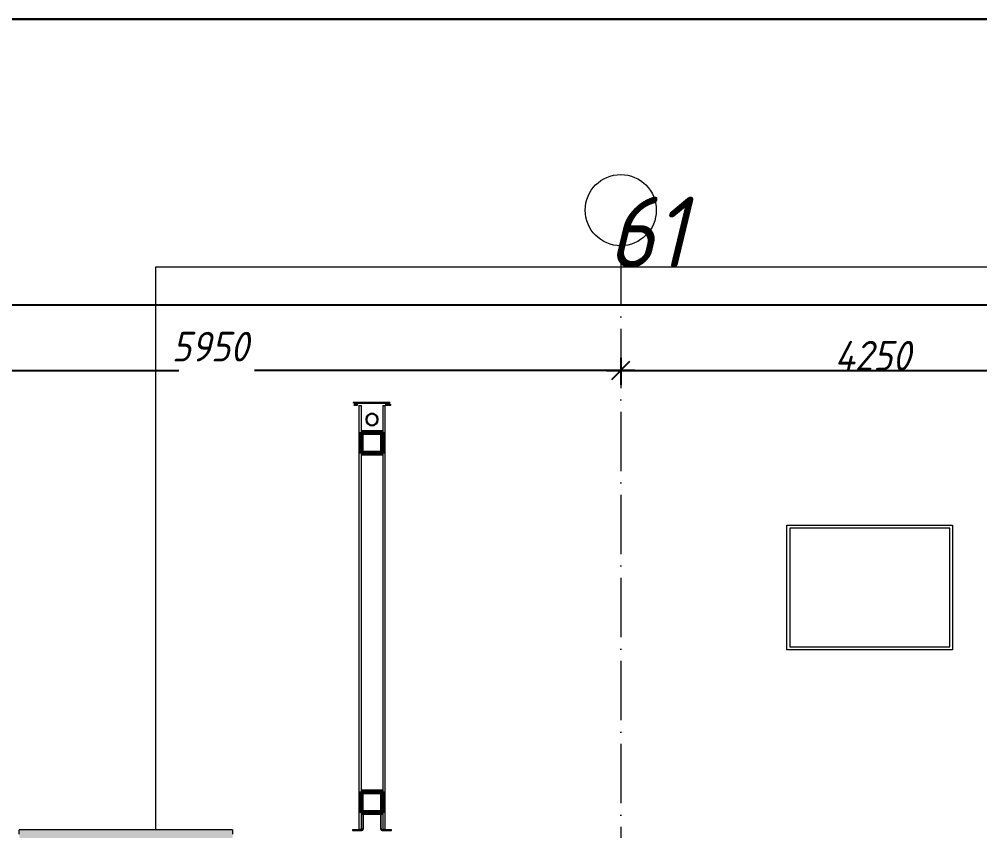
# Model space of a CAD drawing. Header units: millimetres. Extents: x -606178 to 312196, y -19338 to 632709.
# Drawn here: x -341806 to -333702, y 537754 to 544597 of the extents above; entities that cross this region are included whole.
import ezdxf

# ---------------------------------------------------------------- set-up
doc = ezdxf.new("R2010")
doc.units = ezdxf.units.MM
doc.linetypes.add('50_200_ШТРИХ_1Т_ш5_п1_п1_', pattern=[700, 500, -100, 0, -100])
for name, color, linetype, lineweight in [('A-____-____-DIMS', 7, 'Continuous', 9), ('A-FLOR-____-OTLN', 7, 'Continuous', 9), ('A-GENM-____-MCUT', 7, 'Continuous', 25), ('A-GENM-____-OTLN-1', 7, 'Continuous', 25), ('A-GLAZ-____-OTLN', 7, 'Continuous', 9), ('A-WALL-FNSH-MCUT-1', 7, 'Continuous', 9), ('S-BEAM-____-MCUT', 7, 'Continuous', 53), ('S-BEAM-____-OTLN', 7, 'Continuous', 9), ('S-GRID-____-IDEN', 7, 'Continuous', 9), ('S-GRID-____-OTLN-1', 7, '50_200_ШТРИХ_1Т_ш5_п1_п1_', 9), ('Текстовые примечания', 7, 'Continuous', 9)]:
    doc.layers.add(name, color=color, linetype=linetype, lineweight=lineweight)
doc.layers.add('A-GLAZ-____-OTLN-1', color=7, linetype='Continuous', lineweight=9, true_color=0xc0c0c0)
doc.styles.add('ISOCPEUR_I_9', font='isocpeui.ttf', dxfattribs={"width": 0.9, "height": 250})
doc.dimstyles.new('ISO-2_5_0_9К_БОЛЬШОЙ_ОСИ', dxfattribs={"dimscale": 304.8, "dimtxt": 248.995294, "dimasz": 0.492126, "dimexe": 0.393701, "dimexo": 0, "dimgap": 0, "dimtad": 1, "dimdec": 0, "dimzin": 0, "dimdsep": 46, "dimtxsty": 'ISOCPEUR_I_9', "dimblk1": 'OBLIQUE', "dimblk2": 'OBLIQUE', "dimsah": 1, "dimcen": 0.09, "dimdle": 0.393701, "dimazin": 0, "dimtfac": 1, "dimtdec": 4, "dimtix": 1, "dimtmove": 0, "dimatfit": 3, "dimfxl": 1, "dimtvp": 1, "dimtolj": 1, "dimtzin": 0, "dimarcsym": 2})
doc.dimstyles.new('ISO-2_5_0_9К_БОЛЬШОЙ_ОСИ_2', dxfattribs={"dimscale": 304.8, "dimtxt": 248.995294, "dimasz": 0.492126, "dimexe": 0.393701, "dimexo": 0, "dimgap": 0, "dimtad": 1, "dimdec": 0, "dimzin": 0, "dimdsep": 46, "dimtxsty": 'ISOCPEUR_I_9', "dimblk1": 'OBLIQUE', "dimblk2": 'OBLIQUE', "dimsah": 1, "dimcen": 0.09, "dimdle": 0.393701, "dimazin": 0, "dimtfac": 1, "dimtdec": 4, "dimtix": 1, "dimtmove": 2, "dimatfit": 3, "dimfxl": 1, "dimtvp": 1, "dimtolj": 1, "dimtzin": 0, "dimarcsym": 2})

# ---------------------------------------------------------------- blocks, each defined once
blk = doc.blocks.new('Водосточная труба3 - Водосточная труба-27570315-АР1_План отверстий 1 этажа в осях 1-64_Ю-ЯЯ')
at = {"layer": 'A-GENM-____-MCUT'}
for radius, start, end in [(50, 90, 270), (48, 90, 270), (50, 270, 90), (48, 270, 90)]:
    blk.add_arc((87001.3, 89427), radius, start, end, dxfattribs=at)
blk = doc.blocks.new('Каркас несущий 3 - Каркас несущий 1-27570357-АР1_План отверстий 1 этажа в осях 1-64_Ю-ЯЯ')
at = {"layer": 'S-BEAM-____-MCUT'}
for p, q in [((86910.3, 89322), (86910.3, 89142)), ((87090.3, 89322), (86910.3, 89322)), ((86916.3, 89316), (87084.3, 89316)), ((86916.3, 89148), (86916.3, 89316)), ((87084.3, 89316), (87084.3, 89148)), ((87090.3, 89142), (87090.3, 89322)), ((87084.3, 89148), (86916.3, 89148)), ((86910.3, 89142), (87090.3, 89142)), ((86910.3, 86292), (86910.3, 86112)), ((87090.3, 86292), (86910.3, 86292)), ((86916.3, 86286), (87084.3, 86286)), ((86916.3, 86118), (86916.3, 86286)), ((87084.3, 86286), (87084.3, 86118)), ((87090.3, 86112), (87090.3, 86292)), ((86910.3, 86112), (87090.3, 86112)), ((87084.3, 86118), (86916.3, 86118))]:
    blk.add_line(p, q, dxfattribs=at)
blk = doc.blocks.new('Каркас несущий 6 - Каркас несущий 2-27571040-АР1_План отверстий 1 этажа в осях 1-64_Ю-ЯЯ')
at = {"layer": 'S-BEAM-____-OTLN'}
for p, q in [((86891.3, 89546.9), (86891.3, 85971)), ((86891.3, 89546.9), (86892.3, 89546.9)), ((86892.3, 89546.9), (86910.3, 89546.9)), ((86910.3, 89546.9), (86911.3, 89546.9)), ((86911.3, 89322), (86911.3, 89546.9)), ((87091.3, 89546.9), (87091.3, 85971)), ((87091.3, 89546.9), (87092.3, 89546.9)), ((87092.3, 89546.9), (87110.3, 89546.9)), ((87110.3, 89546.9), (87111.3, 89546.9)), ((87111.3, 85971), (87111.3, 89546.9)), ((86911.3, 86292), (86911.3, 89142.1)), ((86911.3, 85971), (86911.3, 86112)), ((86892.3, 85971), (86891.3, 85971)), ((86910.3, 85971), (86892.3, 85971)), ((86911.3, 85971), (86910.3, 85971)), ((87092.3, 85971), (87091.3, 85971)), ((87110.3, 85971), (87092.3, 85971)), ((87111.3, 85971), (87110.3, 85971))]:
    blk.add_line(p, q, dxfattribs=at)
blk = doc.blocks.new('_Загрузка_Элементы крепления фасадных ламелей2 - _Загрузка_Элементы крепления фасадных ламелей-27588014-АР1_План отверстий 1 этажа в осях 1-64_Ю-ЯЯ')
at = {"layer": 'S-BEAM-____-OTLN'}
for p, q in [((86923.7, 86099.4), (86923.7, 85978.5)), ((86928.7, 85978.4), (86928.7, 86099.3)), ((86938.1, 86108.9), (87063.9, 86108.9)), ((86938.1, 86107), (87063.9, 86107)), ((87073.3, 86099.3), (87073.3, 85978.4)), ((87078.3, 85978.5), (87078.3, 86099.4)), ((86914.1, 85968.9), (86836, 85968.9)), ((86836, 85968.9), (86836, 85963.9)), ((86836, 85963.9), (86914.2, 85963.9)), ((86836, 85963.9), (86836, 85962)), ((86836, 85962), (86914.2, 85962)), ((86928.7, 85976.6), (86928.7, 85978.4)), ((87073.3, 85978.4), (87073.3, 85976.6)), ((87087.8, 85963.9), (87166, 85963.9)), ((87087.8, 85962), (87166, 85962)), ((87166, 85968.9), (87087.9, 85968.9)), ((87166, 85963.9), (87166, 85968.9)), ((87166, 85962), (87166, 85963.9))]:
    blk.add_line(p, q, dxfattribs=at)
for centre, radius, start, end in [((86938.7, 86098.9), 15, 121.18316, 178.15842), ((86938.7, 86098.9), 10, 93.30148, 177.74449), ((86938.7, 86097.1), 10, 93.30148, 177.74449), ((87063.3, 86098.9), 10, 2.25551, 86.69852), ((87063.3, 86097.1), 10, 2.25551, 86.69852), ((87063.3, 86098.9), 15, 1.84158, 58.81684), ((86913.7, 85978.8), 10, 272.25551, 357.74449), ((86913.7, 85978.8), 15, 271.84158, 358.15842), ((86913.7, 85977), 15, 271.84158, 358.15842), ((87088.3, 85978.8), 15, 181.84158, 268.15842), ((87088.3, 85977), 15, 181.84158, 268.15842), ((87088.3, 85978.8), 10, 182.25551, 267.74449)]:
    blk.add_arc(centre, radius, start, end, dxfattribs=at)
blk = doc.blocks.new('Отлив_СКБ - Отлив витража_120_НВФ-31885689-АР1_План отверстий 1 этажа в осях 1-64_Ю-ЯЯ')
at = {"layer": 'A-GLAZ-____-OTLN-1'}
for points in [[(1800, 2), (1800, 120), (0, 120), (0, 2), (749.6, 2)], [(1800, 0), (1800, 2), (0, 2), (0, 0), (749.6, 0)]]:
    blk.add_hatch(color=256, dxfattribs=at).paths.add_polyline_path(points, flags=0)
at = {"layer": 'A-GLAZ-____-OTLN'}
for p, q in [((0, 83), (0, 120)), ((1800, 120), (0, 120)), ((1800, 120), (1800, 83)), ((0, 2), (1800, 2)), ((1800, 0), (0, 0))]:
    blk.add_line(p, q, dxfattribs=at)
blk = doc.blocks.new('Ось сетки - Круг_Ø6_00__ISO-2_5_0_9K_-25732049-АР1_План отверстий 1 этажа в осях 1-64_Ю-ЯЯ')
at = {"layer": 'S-GRID-____-IDEN'}
blk.add_circle((0, 0), 3, dxfattribs=at)
blk = doc.blocks.new('_Oblique')
at = {"color": 0, "linetype": 'ByBlock', "lineweight": -2}
blk.add_line((-0.5, -0.5), (0.5, 0.5), dxfattribs=at)
blk = doc.blocks.new('*D4389')
at = {"layer": 'A-____-____-DIMS', "color": 0, "lineweight": -2, "transparency": 16777216}
for p, q in [((-342680.8, 541740.8), (-342680.8, 541514.7)), ((-336730.8, 541740.8), (-336730.8, 541514.7)), ((-342800.8, 541634.7), (-340460.5, 541634.7)), ((-336610.8, 541634.7), (-339819.4, 541634.7))]:
    blk.add_line(p, q, dxfattribs=at)
at = {"layer": 'Defpoints', "color": 0, "transparency": 16777216}
for p in [(-342680.8, 541740.8), (-336730.8, 541740.8), (-336730.8, 541634.7)]:
    blk.add_point(p, dxfattribs=at)
at = {"layer": 'A-____-____-DIMS', "color": 0, "lineweight": -2, "transparency": 16777216, "xscale": 150, "yscale": 150, "zscale": 150, "rotation": 180}
blk.add_blockref('_Oblique', (-342680.8, 541634.7), dxfattribs=at)
at = {"layer": 'A-____-____-DIMS', "color": 0, "lineweight": -2, "transparency": 16777216, "xscale": 150, "yscale": 150, "zscale": 150}
blk.add_blockref('_Oblique', (-336730.8, 541634.7), dxfattribs=at)
at = {"layer": 'A-____-____-DIMS', "color": 0, "transparency": 16777216, "insert": (-340519.2, 541961.3), "char_height": 250, "width": 758.478, "attachment_point": 1, "line_spacing_factor": 1.149209, "style": 'ISOCPEUR_I_9'}
blk.add_mtext('\\A1;5950', dxfattribs=at)
blk = doc.blocks.new('*D4390')
at = {"layer": 'A-____-____-DIMS', "color": 0, "lineweight": -2, "transparency": 16777216}
for p, q in [((-336730.8, 541740.8), (-336730.8, 541514.7)), ((-332480.8, 541740.8), (-332480.8, 541514.7)), ((-336850.8, 541634.7), (-332360.8, 541634.7))]:
    blk.add_line(p, q, dxfattribs=at)
at = {"layer": 'Defpoints', "color": 0, "transparency": 16777216}
for p in [(-336730.8, 541740.8), (-332480.8, 541740.8), (-332480.8, 541634.7)]:
    blk.add_point(p, dxfattribs=at)
at = {"layer": 'A-____-____-DIMS', "color": 0, "lineweight": -2, "transparency": 16777216, "xscale": 150, "yscale": 150, "zscale": 150, "rotation": 180}
blk.add_blockref('_Oblique', (-336730.8, 541634.7), dxfattribs=at)
at = {"layer": 'A-____-____-DIMS', "color": 0, "lineweight": -2, "transparency": 16777216, "xscale": 150, "yscale": 150, "zscale": 150}
blk.add_blockref('_Oblique', (-332480.8, 541634.7), dxfattribs=at)
at = {"layer": 'A-____-____-DIMS', "color": 0, "transparency": 16777216, "insert": (-334605.8, 541759.7), "char_height": 250, "width": 781.462, "attachment_point": 5, "style": 'ISOCPEUR_I_9'}
blk.add_mtext('\\A1;4250', dxfattribs=at)
blk = doc.blocks.new('*D4393')
at = {"layer": 'A-____-____-DIMS', "color": 0, "lineweight": -2, "transparency": 16777216}
for p, q in [((-428180.8, 542293), (-428180.8, 542066.9)), ((-324680.8, 542293), (-324680.8, 542066.9)), ((-428300.8, 542186.9), (-376947.4, 542186.9)), ((-324560.8, 542186.9), (-376068.4, 542186.9))]:
    blk.add_line(p, q, dxfattribs=at)
at = {"layer": 'Defpoints', "color": 0, "transparency": 16777216}
for p in [(-428180.8, 542293), (-324680.8, 542293), (-324680.8, 542186.9)]:
    blk.add_point(p, dxfattribs=at)
at = {"layer": 'A-____-____-DIMS', "color": 0, "lineweight": -2, "transparency": 16777216, "xscale": 150, "yscale": 150, "zscale": 150, "rotation": 180}
blk.add_blockref('_Oblique', (-428180.8, 542186.9), dxfattribs=at)
at = {"layer": 'A-____-____-DIMS', "color": 0, "lineweight": -2, "transparency": 16777216, "xscale": 150, "yscale": 150, "zscale": 150}
blk.add_blockref('_Oblique', (-324680.8, 542186.9), dxfattribs=at)
at = {"layer": 'A-____-____-DIMS', "color": 0, "transparency": 16777216, "insert": (-377048, 542513.5), "char_height": 250, "width": 1080.257, "attachment_point": 1, "line_spacing_factor": 1.149209, "style": 'ISOCPEUR_I_9'}
blk.add_mtext('\\A1;103500', dxfattribs=at)

msp = doc.modelspace()

# ---------------------------------------------------------------- linework, layer by layer
at = {"layer": 'A-FLOR-____-OTLN'}
for p, q in [((-323814.4413, 542505.3011), (-340656.2413, 542505.3011)), ((-340656.2413, 542505.3011), (-340656.2413, 537762.3011)), ((-335330.7712, 540330.3011), (-333930.7712, 540330.3011)), ((-335330.7712, 539280.3011), (-335330.7712, 540330.3011)), ((-335305.7712, 540305.3011), (-335305.7712, 539305.3011)), ((-333955.7712, 540305.3011), (-335305.7712, 540305.3011)), ((-333955.7712, 539305.3011), (-333955.7712, 540305.3011)), ((-333930.7712, 540330.3011), (-333930.7712, 539280.3011)), ((-333930.7712, 539280.3011), (-335330.7712, 539280.3011)), ((-335305.7712, 539305.3011), (-333955.7712, 539305.3011))]:
    msp.add_line(p, q, dxfattribs=at)
at = {"layer": 'A-WALL-FNSH-MCUT-1'}
for p, q in [((-338675.4413, 541366.3011), (-338989.4413, 541366.3011)), ((-338989.4413, 541366.3011), (-338989.4413, 541360.3011)), ((-338983.4413, 541360.3011), (-338675.4413, 541360.3011)), ((-338951.4413, 541349.9284), (-338983.4413, 541349.9284)), ((-338983.4413, 541343.9284), (-338951.4413, 541343.9284)), ((-338951.4413, 541343.9284), (-338951.4413, 541349.9284)), ((-338675.4413, 541349.9284), (-338715.3238, 541349.9284)), ((-338715.3238, 541349.9284), (-338715.3238, 541343.9284)), ((-338715.3238, 541343.9284), (-338669.4413, 541343.9284)), ((-338669.4413, 541343.9284), (-338669.4413, 541349.9284))]:
    msp.add_line(p, q, dxfattribs=at)
at = {"layer": 'S-GRID-____-OTLN-1'}
msp.add_line((-336730.7712, 542687.1106), (-336730.7712, 491375.8881), dxfattribs=at)
at = {"layer": 'Текстовые примечания', "color": 1, "lineweight": 30}
msp.add_lwpolyline([(-19349.125, 544596.983), (-401724.6123, 544596.983)], dxfattribs=at)

# ---------------------------------------------------------------- block references
at = {"layer": 'A-GENM-____-OTLN-1'}
msp.add_blockref('Водосточная труба3 - Водосточная труба-27570315-АР1_План отверстий 1 этажа в осях 1-64_Ю-ЯЯ', (-425830.7712, 451794.2592), dxfattribs=at)
at = {"layer": 'A-GLAZ-____-OTLN'}
msp.add_blockref('Отлив_СКБ - Отлив витража_120_НВФ-31885689-АР1_План отверстий 1 этажа в осях 1-64_Ю-ЯЯ', (-341805.7712, 537642.3011), dxfattribs=at)
at = {"layer": 'S-BEAM-____-OTLN'}
for name in ['Каркас несущий 6 - Каркас несущий 2-27571040-АР1_План отверстий 1 этажа в осях 1-64_Ю-ЯЯ', 'Каркас несущий 3 - Каркас несущий 1-27570357-АР1_План отверстий 1 этажа в осях 1-64_Ю-ЯЯ', '_Загрузка_Элементы крепления фасадных ламелей2 - _Загрузка_Элементы крепления фасадных ламелей-27588014-АР1_План отверстий 1 этажа в осях 1-64_Ю-ЯЯ']:
    msp.add_blockref(name, (-425830.7712, 451794.2592), dxfattribs=at)
at = {"layer": 'S-GRID-____-IDEN', "xscale": 99.99999999999993, "yscale": 99.99999999999993, "zscale": 99.99999999999993, "rotation": 180}
msp.add_blockref('Ось сетки - Круг_Ø6_00__ISO-2_5_0_9K_-25732049-АР1_План отверстий 1 этажа в осях 1-64_Ю-ЯЯ', (-336730.7712, 542987.1106), dxfattribs=at)

# ---------------------------------------------------------------- texts
at = {"layer": 'S-GRID-____-IDEN', "insert": (-336841.2929, 543101.0442), "char_height": 600, "width": 346.329, "attachment_point": 1, "style": 'ISOCPEUR_I_9'}
msp.add_mtext('61', dxfattribs=at)

# ---------------------------------------------------------------- dimensions: what is measured, and where the dimension line sits
at = {"layer": 'A-____-____-DIMS'}
for base, p1, p2, override, picture, middle in [((-324680.7712, 542186.9277), (-428180.7712, 542292.9937), (-324680.7712, 542292.9937), {"dimpost": '<>', "dimfxl": 103500}, '*D4393', (-376507.9209, 542346.875)), ((-336730.7712, 541634.7084), (-342680.7712, 541740.7745), (-336730.7712, 541740.7745), {"dimpost": '<>', "dimfxl": 5950}, '*D4389', (-340139.9414, 541794.6557))]:
    dim = msp.add_linear_dim(base=base, p1=p1, p2=p2, dimstyle='ISO-2_5_0_9К_БОЛЬШОЙ_ОСИ_2', override=override, dxfattribs=at)
    dim.commit()
    dim.dimension.update_dxf_attribs({"geometry": picture, "text_midpoint": middle, "dimtype": 160})
dim = msp.add_linear_dim(base=(-332480.7712, 541634.7084), p1=(-336730.7712, 541740.7745), p2=(-332480.7712, 541740.7745), dimstyle='ISO-2_5_0_9К_БОЛЬШОЙ_ОСИ', override={"dimpost": '<>', "dimfxl": 4250}, dxfattribs=at)
dim.commit()
dim.dimension.update_dxf_attribs({"geometry": '*D4390', "text_midpoint": (-334605.7712, 541759.7084)})

doc.saveas('drawing.dxf')
